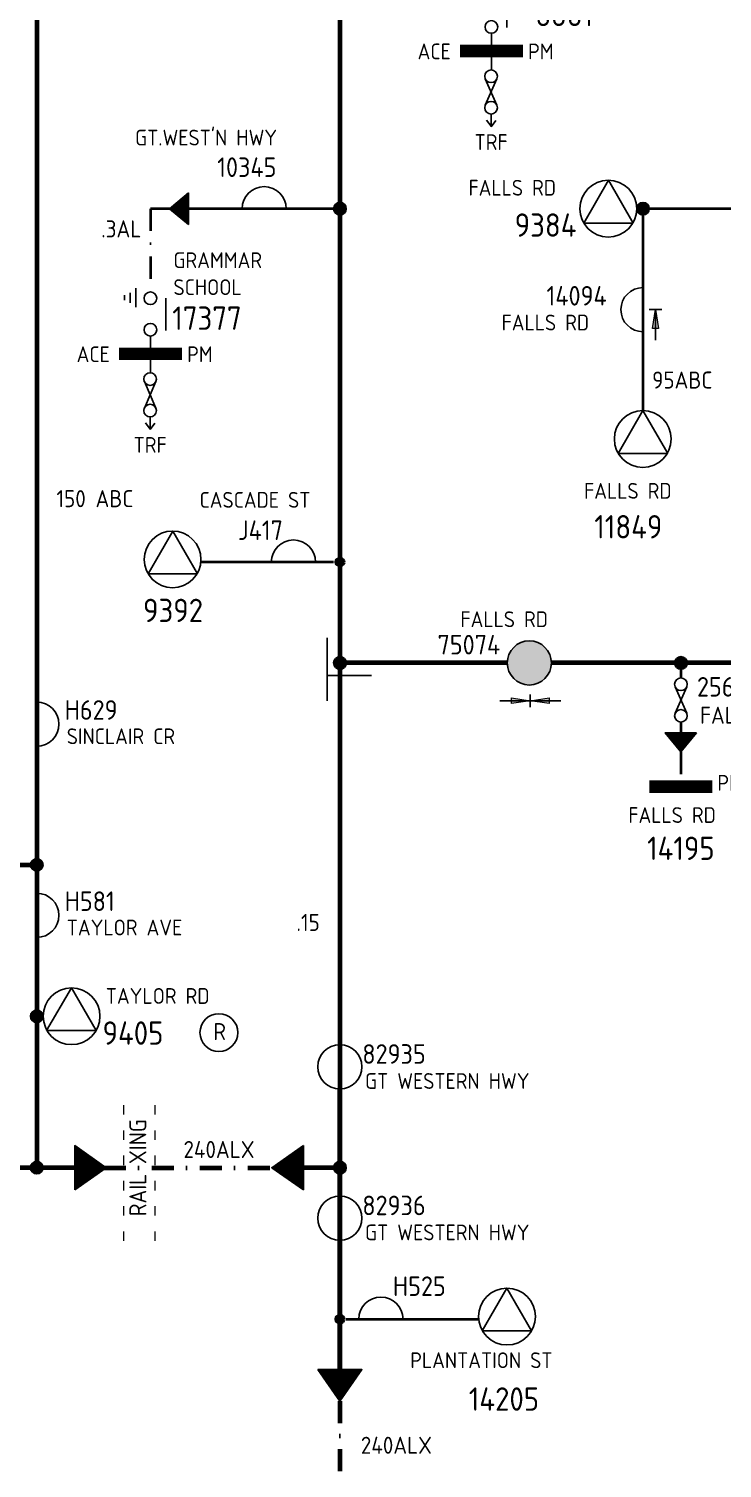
# Model space of a CAD drawing. Header units: millimetres. Extents: x 0 to 634, y -9 to 946.
# Drawn here: x 310.7 to 420.5, y 208.4 to 436.5 of the extents above; entities that cross this region are included whole.
import ezdxf
from ezdxf.enums import TextEntityAlignment as Align

# ---------------------------------------------------------------- set-up
doc = ezdxf.new("R2010")
doc.units = ezdxf.units.MM
for name, pattern in [('DASHA', [5.5, 1.5, -2.5, 1.5]), ('FILL100', [0]), ('UGCABLE', [11, 3.5, -2, 0, -2, 3.5])]:
    doc.linetypes.add(name, pattern=pattern)
doc.layers.add('EQUIPMENT', color=7, linetype='Continuous')
doc.layers.add('EQUIPMENT_X_ZONE', color=7, linetype='Continuous')
for name, color, linetype, true_color in [('NOTATION', 7, 'Continuous', 0x000000), ('RETICULATION', 7, 'Continuous', 0x000000), ('SOPS_COND_R208', 7, 'Continuous', 0x00ad00), ('SOPS_COND_R210', 7, 'Continuous', 0x007acc)]:
    doc.layers.add(name, color=color, linetype=linetype, true_color=true_color)
doc.styles.add('DEFAULT', font='DEFAULT')
doc.styles.add('S25', font='GENISO12')
doc.styles.add('S29', font='GENISO12')
doc.styles.add('S35', font='GENISO12')

# ---------------------------------------------------------------- blocks, each defined once
blk = doc.blocks.new('END$MARK$8$193')
blk.add_hatch(color=0).paths.add_polyline_path([(0, 0), (-38, -6), (-38, 6)])
at = {"color": 0, "linetype": 'FILL100', "lineweight": 0}
blk.add_lwpolyline([(0, 0), (-38, -6), (-38, 6)], close=True, dxfattribs=at)
blk = doc.blocks.new('SOPS_RETIC_COND_1$8')
for p, q in [((-2, 4.82), (-2, 0)), ((-3, 0), (-1, 0))]:
    blk.add_line(p, q)
at = {"xscale": 0.078125, "yscale": 0.078125, "zscale": 0.078125, "rotation": 270}
blk.add_blockref('END$MARK$8$193', (-2, 0), dxfattribs=at)
at = {"style": 'DEFAULT', "flags": 3}
blk.add_attdef('ISI_MICROGDS_OBJECT_NAME', (0, 0), '', height=2.5, dxfattribs=at)
blk = doc.blocks.new('SOPS_RETIC_COND_1$17')
for p, q in [((-5.5, 52.94), (-5.5, 48.12)), ((-6.5, 48.12), (-4.5, 48.12)), ((-5.5, 43.3), (-5.5, 48.12))]:
    blk.add_line(p, q)
at = {"xscale": 0.078125, "yscale": 0.078125, "zscale": 0.078125}
for rotation in [270, 90]:
    blk.add_blockref('END$MARK$8$193', (-5.5, 48.12), dxfattribs=dict(at, rotation=rotation))
at = {"style": 'DEFAULT', "flags": 3}
blk.add_attdef('ISI_MICROGDS_OBJECT_NAME', (0, 0), '', height=2.5, dxfattribs=at)
blk = doc.blocks.new('SOPS_RETIC_COND_3$8')
for p, q in [((-2, 4), (-2, -6)), ((-2, -2), (5, -2))]:
    blk.add_line(p, q)
at = {"style": 'DEFAULT', "flags": 3}
blk.add_attdef('ISI_MICROGDS_OBJECT_NAME', (0, 0), '', height=2.5, dxfattribs=at)
blk = doc.blocks.new('SOPS_RETIC_OU_MAIN$10')
for p, q in [((3.35, -0.22), (-3.35, -0.22)), ((-3.21, -0.42), (3.21, -0.42)), ((3.07, -0.62), (-3.07, -0.62)), ((-2.93, -0.82), (2.93, -0.82)), ((2.79, -1.02), (-2.79, -1.02)), ((-2.65, -1.22), (2.65, -1.22)), ((2.51, -1.42), (-2.51, -1.42)), ((-2.37, -1.62), (2.37, -1.62)), ((2.23, -1.82), (-2.23, -1.82)), ((-2.09, -2.02), (2.09, -2.02)), ((1.95, -2.22), (-1.95, -2.22)), ((-1.81, -2.42), (1.81, -2.42)), ((1.67, -2.62), (-1.67, -2.62)), ((-1.53, -2.82), (1.53, -2.82)), ((1.39, -3.02), (-1.39, -3.02)), ((-1.25, -3.22), (1.25, -3.22)), ((1.11, -3.42), (-1.11, -3.42)), ((-0.97, -3.62), (0.97, -3.62)), ((0.83, -3.82), (-0.83, -3.82)), ((-0.69, -4.02), (0.69, -4.02)), ((0.55, -4.22), (-0.55, -4.22)), ((-0.41, -4.42), (0.41, -4.42)), ((0.27, -4.62), (-0.27, -4.62)), ((-0.13, -4.82), (0.13, -4.82))]:
    blk.add_line(p, q)
blk.add_lwpolyline([(-3.5, 0), (3.5, 0), (0, -5)], close=True)
at = {"style": 'DEFAULT', "flags": 3}
blk.add_attdef('ISI_MICROGDS_OBJECT_NAME', (0, 0), '', height=2.5, dxfattribs=at)
blk = doc.blocks.new('SOPS_RETIC_OU_MAIN$11')
for p, q in [((3.35, -0.22), (-3.35, -0.22)), ((-3.21, -0.42), (3.21, -0.42)), ((3.07, -0.62), (-3.07, -0.62)), ((-2.93, -0.82), (2.93, -0.82)), ((2.79, -1.02), (-2.79, -1.02)), ((-2.65, -1.22), (2.65, -1.22)), ((2.51, -1.42), (-2.51, -1.42)), ((-2.37, -1.62), (2.37, -1.62)), ((2.23, -1.82), (-2.23, -1.82)), ((-2.09, -2.02), (2.09, -2.02)), ((1.95, -2.22), (-1.95, -2.22)), ((-1.81, -2.42), (1.81, -2.42)), ((1.67, -2.62), (-1.67, -2.62)), ((-1.53, -2.82), (1.53, -2.82)), ((1.39, -3.02), (-1.39, -3.02)), ((-1.25, -3.22), (1.25, -3.22)), ((1.11, -3.42), (-1.11, -3.42)), ((-0.97, -3.62), (0.97, -3.62)), ((0.83, -3.82), (-0.83, -3.82)), ((-0.69, -4.02), (0.69, -4.02)), ((0.55, -4.22), (-0.55, -4.22)), ((-0.41, -4.42), (0.41, -4.42)), ((0.27, -4.62), (-0.27, -4.62)), ((-0.13, -4.82), (0.13, -4.82))]:
    blk.add_line(p, q)
blk.add_lwpolyline([(-3.5, 0), (3.5, 0), (0, -5)], close=True)
at = {"style": 'DEFAULT', "flags": 3}
blk.add_attdef('ISI_MICROGDS_OBJECT_NAME', (0, 0), '', height=2.5, dxfattribs=at)
blk = doc.blocks.new('SOPS_RETIC_OU_MAIN$12')
for p, q in [((3.35, -0.22), (-3.35, -0.22)), ((-3.21, -0.42), (3.21, -0.42)), ((3.07, -0.62), (-3.07, -0.62)), ((-2.93, -0.82), (2.93, -0.82)), ((2.79, -1.02), (-2.79, -1.02)), ((-2.65, -1.22), (2.65, -1.22)), ((2.51, -1.42), (-2.51, -1.42)), ((-2.37, -1.62), (2.37, -1.62)), ((2.23, -1.82), (-2.23, -1.82)), ((-2.09, -2.02), (2.09, -2.02)), ((1.95, -2.22), (-1.95, -2.22)), ((-1.81, -2.42), (1.81, -2.42)), ((1.67, -2.62), (-1.67, -2.62)), ((-1.53, -2.82), (1.53, -2.82)), ((1.39, -3.02), (-1.39, -3.02)), ((-1.25, -3.22), (1.25, -3.22)), ((1.11, -3.42), (-1.11, -3.42)), ((-0.97, -3.62), (0.97, -3.62)), ((0.83, -3.82), (-0.83, -3.82)), ((-0.69, -4.02), (0.69, -4.02)), ((0.55, -4.22), (-0.55, -4.22)), ((-0.41, -4.42), (0.41, -4.42)), ((0.27, -4.62), (-0.27, -4.62)), ((-0.13, -4.82), (0.13, -4.82))]:
    blk.add_line(p, q)
blk.add_lwpolyline([(-3.5, 0), (3.5, 0), (0, -5)], close=True)
at = {"style": 'DEFAULT', "flags": 3}
blk.add_attdef('ISI_MICROGDS_OBJECT_NAME', (0, 0), '', height=2.5, dxfattribs=at)
blk = doc.blocks.new('SOPS_RETIC_OU_TEE')
for p, q in [((2.28, -0.26), (-2.28, -0.26)), ((-2.11, -0.46), (2.11, -0.46)), ((1.95, -0.66), (-1.95, -0.66)), ((-1.78, -0.86), (1.78, -0.86)), ((1.61, -1.06), (-1.61, -1.06)), ((-1.45, -1.26), (1.45, -1.26)), ((1.28, -1.46), (-1.28, -1.46)), ((-1.11, -1.66), (1.11, -1.66)), ((0.95, -1.86), (-0.95, -1.86)), ((-0.78, -2.06), (0.78, -2.06)), ((0.61, -2.26), (-0.61, -2.26)), ((-0.45, -2.46), (0.45, -2.46)), ((0.28, -2.66), (-0.28, -2.66)), ((-0.11, -2.86), (0.11, -2.86))]:
    blk.add_line(p, q)
blk.add_lwpolyline([(-2.5, 0), (2.5, 0), (0, -3)], close=True)
at = {"style": 'DEFAULT', "flags": 3}
blk.add_attdef('ISI_MICROGDS_OBJECT_NAME', (0, 0), '', height=2.5, dxfattribs=at)
blk = doc.blocks.new('SOPS_SW_L_H$7')
blk.add_lwpolyline([(3.5, 0, 1), (-3.5, 0)], format="xyb")
at = {"style": 'S25'}
blk.add_attdef('LOCATION_001', (-20.43, 10.02), '', height=2.5, dxfattribs=at)
at = {"style": 'S29'}
blk.add_attdef('SWITCH_NUMBER', text='', height=3.1, dxfattribs=at).set_placement((-7.43, 6.58), align=Align.MIDDLE_LEFT)
at = {"style": 'DEFAULT', "flags": 3}
blk.add_attdef('ISI_MICROGDS_OBJECT_NAME', (0, 0), '', height=2.5, dxfattribs=at)
blk = doc.blocks.new('SOPS_SW_L_L$4')
blk.add_lwpolyline([(0, 3.5, 1), (0, -3.5)], format="xyb")
at = {"style": 'S29'}
blk.add_attdef('SWITCH_NUMBER', text='', height=3.1, dxfattribs=at).set_placement((-5.74, 2.2), align=Align.MIDDLE_RIGHT)
at = {"style": 'DEFAULT', "flags": 3}
blk.add_attdef('ISI_MICROGDS_OBJECT_NAME', (0, 0), '', height=2.5, dxfattribs=at)
at = {"style": 'S25'}
blk.add_attdef('LOCATION_001', (-22.39, -3.29), '', height=2.5, dxfattribs=at)
blk = doc.blocks.new('SOPS_SW_L_R$3')
blk.add_lwpolyline([(0, -3.5, 1), (0, 3.5)], format="xyb")
at = {"style": 'DEFAULT', "flags": 3}
blk.add_attdef('ISI_MICROGDS_OBJECT_NAME', (0, 0), '', height=2.5, dxfattribs=at)
at = {"style": 'S29'}
blk.add_attdef('SWITCH_NUMBER', text='', height=3.1, dxfattribs=at).set_placement((4.41, 2.24), align=Align.MIDDLE_LEFT)
at = {"style": 'S25'}
blk.add_attdef('LOCATION_001', (4.74, -3.18), '', height=2.5, dxfattribs=at)
blk = doc.blocks.new('SOPS_SW_L_R$21')
blk.add_lwpolyline([(0, -3.5, 1), (0, 3.5)], format="xyb", close=True)
at = {"style": 'DEFAULT', "flags": 3}
blk.add_attdef('ISI_MICROGDS_OBJECT_NAME', (0, 0), '', height=2.5, dxfattribs=at)
at = {"style": 'S29'}
blk.add_attdef('SWITCH_NUMBER', text='', height=3.1, dxfattribs=at).set_placement((4.41, 2.24), align=Align.MIDDLE_LEFT)
at = {"style": 'S25'}
blk.add_attdef('LOCATION_001', (4.74, -3.18), '', height=2.5, dxfattribs=at)
blk = doc.blocks.new('SOPS_SW_S_L$5')
blk.add_circle((0, 0), 3.5)
at = {"style": 'DEFAULT', "flags": 3}
blk.add_attdef('ISI_MICROGDS_OBJECT_NAME', (0, 0), '', height=2.5, dxfattribs=at)
at = {"style": 'S29'}
blk.add_attdef('SWITCH_NUMBER', text='', height=3.1, dxfattribs=at).set_placement((3.55, -0.46), align=Align.BOTTOM_LEFT)
at = {"style": 'S25'}
blk.add_attdef('LOCATION_001', (3.98, -3.51), '', height=2.5, dxfattribs=at)
blk = doc.blocks.new('SOPS_SW_S_L$6')
blk.add_circle((0, 0), 3.5)
at = {"style": 'DEFAULT', "flags": 3}
blk.add_attdef('ISI_MICROGDS_OBJECT_NAME', (0, 0), '', height=2.5, dxfattribs=at)
at = {"style": 'S29'}
blk.add_attdef('SWITCH_NUMBER', text='', height=3.1, dxfattribs=at).set_placement((3.55, -0.46), align=Align.BOTTOM_LEFT)
at = {"style": 'S25'}
blk.add_attdef('LOCATION_001', (3.98, -3.51), '', height=2.5, dxfattribs=at)
blk = doc.blocks.new('SOPS_TRF_PM_D')
for p, q in [((-1, 0), (1, 0)), ((0.98, 0.2), (-0.98, 0.2)), ((-0.92, 0.4), (0.92, 0.4)), ((0.8, 0.6), (-0.8, 0.6)), ((-0.6, 0.8), (0.6, 0.8)), ((0.98, -0.2), (-0.98, -0.2)), ((-0.92, -0.4), (0.92, -0.4)), ((0.8, -0.6), (-0.8, -0.6)), ((-0.6, -0.8), (0.6, -0.8)), ((-0.92, -3.78), (0.92, -7.98)), ((-0.92, -7.98), (0.92, -3.78)), ((-2.4, -11.22), (-2.4, -11.1)), ((-2.2, -11.1), (-2.2, -11.46)), ((-2, -11.7), (-2, -11.1)), ((-1.8, -11.1), (-1.8, -11.94)), ((-1.6, -12.18), (-1.6, -11.1)), ((-1.4, -11.1), (-1.4, -12.42)), ((-1.2, -12.66), (-1.2, -11.1)), ((-1, -11.1), (-1, -12.9)), ((-0.8, -13.14), (-0.8, -11.1)), ((-0.6, -11.1), (-0.6, -13.38)), ((-0.4, -13.62), (-0.4, -11.1)), ((-0.2, -11.1), (-0.2, -13.86)), ((0, -14.1), (0, -11.1)), ((0.2, -11.1), (0.2, -13.86)), ((0.4, -13.62), (0.4, -11.1)), ((0.6, -11.1), (0.6, -13.38)), ((0.8, -13.14), (0.8, -11.1)), ((1, -11.1), (1, -12.9)), ((1.2, -12.66), (1.2, -11.1)), ((1.4, -11.1), (1.4, -12.42)), ((1.6, -12.18), (1.6, -11.1)), ((1.8, -11.1), (1.8, -11.94)), ((2, -11.7), (2, -11.1)), ((2.2, -11.1), (2.2, -11.46))]:
    blk.add_line(p, q)
at = {"lineweight": 40}
for p, q in [((0, -1.01), (0, -2.38)), ((0, -9.38), (0, -11.15))]:
    blk.add_line(p, q, dxfattribs=at)
at = {"linetype": 'UGCABLE', "lineweight": 40}
blk.add_line((0, -14.1), (0, -19.08), dxfattribs=at)
blk.add_lwpolyline([(2.5, -11.1), (-2.5, -11.1), (0, -14.1)], close=True)
at = {"const_width": 2}
blk.add_lwpolyline([(-5, -19.6), (5, -19.6)], dxfattribs=at)
for centre in [(0, 0), (0, -3.38), (0, -8.38)]:
    blk.add_circle(centre, 1)
at = {"insert": (3.03, -8.29), "char_height": 2.7, "attachment_point": 4, "line_spacing_factor": 1.2, "style": 'S25'}
blk.add_mtext('FALLS RD', dxfattribs=at)
at = {"style": 'DEFAULT', "flags": 3}
blk.add_attdef('ISI_MICROGDS_OBJECT_NAME', (0, 0), '', height=2.5, dxfattribs=at)
for tag, height, style, p in [('SWITCH_NUMBER', 3.1, 'S29', (2.55, -3.78)), ('SUB_TYPE', 2.5, 'S25', (5.78, -19))]:
    blk.add_attdef(tag, text='', height=height, dxfattribs=dict(style=style)).set_placement(p, align=Align.MIDDLE_LEFT)
at = {"style": 'S25'}
blk.add_attdef('LOCATION_001', (-8.32, -25.36), '', height=2.5, dxfattribs=at)
at = {"style": 'S35'}
blk.add_attdef('SUB_NUMBER', text='', height=3.7, dxfattribs=at).set_placement((0, -27.53), align=Align.TOP_CENTER)
blk = doc.blocks.new('SOPS_TRF_PM_TERM')
for p, q in [((-4.1, 10.28), (-4.1, 9.48)), ((-3.2, 10.68), (-3.2, 9.08)), ((-2.3, 11.38), (-2.3, 8.38)), ((2.43, 4.72), (2.43, 9.8)), ((0, -0.19), (0, 3.81)), ((0, 0), (0, -2)), ((0.87, -3.4), (-0.96, -7.6)), ((-0.96, -3.4), (0.87, -7.6)), ((-0.05, -9), (-0.05, -11)), ((-0.05, -10.94), (-0.8, -9.94)), ((-0.05, -11), (0.7, -10))]:
    blk.add_line(p, q)
at = {"const_width": 2}
blk.add_lwpolyline([(-5, 1), (5, 1)], dxfattribs=at)
for centre in [(0, 9.81), (0, 4.81), (-0.05, -3), (-0.05, -8)]:
    blk.add_circle(centre, 1)
at = {"style": 'S25'}
for tag, p in [('LOCATION_001', (3.64, 14.59)), ('LOCATION_002', (3.64, 10.31))]:
    blk.add_attdef(tag, p, '', height=2.5, dxfattribs=at)
for tag, height, style, p in [('SUB_NUMBER', 3.7, 'S35', (3.46, 6.65)), ('SUB_TYPE', 2.5, 'S25', (5.81, 0.93))]:
    blk.add_attdef(tag, text='', height=height, dxfattribs=dict(style=style)).set_placement(p, align=Align.MIDDLE_LEFT)
at = {"style": 'DEFAULT', "flags": 3}
blk.add_attdef('ISI_MICROGDS_OBJECT_NAME', (0, 0), '', height=2.5, dxfattribs=at)
at = {"style": 'S25'}
blk.add_attdef('SWG_TYPE', text='', height=2.5, dxfattribs=at).set_placement((-6.45, 0.93), align=Align.MIDDLE_RIGHT)
blk.add_attdef('TRF', text='', height=2.5, dxfattribs=at).set_placement((-0.05, -12.19), align=Align.TOP_CENTER)
blk = doc.blocks.new('SOPS_TRF_PM_TERM$0')
for p, q in [((1.64, 10.1), (1.64, 9.3)), ((2.54, 10.5), (2.54, 8.9)), ((3.44, 11.2), (3.44, 8.2)), ((8.16, 4.54), (8.16, 9.62)), ((5.74, -0.37), (5.74, 3.63)), ((5.74, -0.18), (5.74, -2.18)), ((6.61, -3.58), (4.77, -7.78)), ((4.77, -3.58), (6.61, -7.78)), ((5.69, -11.12), (4.94, -10.12)), ((5.69, -9.18), (5.69, -11.18)), ((5.69, -11.18), (6.44, -10.18))]:
    blk.add_line(p, q)
at = {"const_width": 2}
blk.add_lwpolyline([(0.74, 0.82), (10.74, 0.82)], dxfattribs=at)
for centre in [(5.74, 9.63), (5.74, 4.63), (5.69, -3.18), (5.69, -8.18)]:
    blk.add_circle(centre, 1)
at = {"style": 'S25'}
blk.add_attdef('LOCATION_001', (10.29, 10.8), '', height=2.5, dxfattribs=at)
for tag, height, style, p in [('SUB_NUMBER', 3.7, 'S35', (12.75, 6.61)), ('SUB_TYPE', 2.5, 'S25', (11.55, 0.75))]:
    blk.add_attdef(tag, text='', height=height, dxfattribs=dict(style=style)).set_placement(p, align=Align.MIDDLE_LEFT)
at = {"style": 'DEFAULT', "flags": 3}
blk.add_attdef('ISI_MICROGDS_OBJECT_NAME', (0, 0), '', height=2.5, dxfattribs=at)
at = {"style": 'S25'}
blk.add_attdef('SWG_TYPE', text='', height=2.5, dxfattribs=at).set_placement((-0.71, 0.75), align=Align.MIDDLE_RIGHT)
blk.add_attdef('TRF', text='', height=2.5, dxfattribs=at).set_placement((5.69, -12.37), align=Align.TOP_CENTER)
blk = doc.blocks.new('SOPS_TRF_T$0')
blk.add_lwpolyline([(3.91, -6.78), (0, 0), (-3.91, -6.78)], close=True)
blk.add_circle((-0.03, -4.5), 4.5)
at = {"style": 'DEFAULT', "flags": 3}
blk.add_attdef('ISI_MICROGDS_OBJECT_NAME', (0, 0), '', height=2.5, dxfattribs=at)
at = {"style": 'S25'}
blk.add_attdef('LOCATION_001', (-9.33, -13.97), '', height=2.5, dxfattribs=at)
at = {"style": 'S35'}
blk.add_attdef('SUB_NUMBER', text='', height=3.7, dxfattribs=at).set_placement((-7.71, -18.41), align=Align.MIDDLE_LEFT)
blk = doc.blocks.new('SOPS_TRF_T_L$1')
for p, q in [((-1, 0), (1, 0)), ((0.98, 0.2), (-0.98, 0.2)), ((-0.92, 0.4), (0.92, 0.4)), ((0.8, 0.6), (-0.8, 0.6)), ((-0.6, 0.8), (0.6, 0.8)), ((0.98, -0.2), (-0.98, -0.2)), ((-0.92, -0.4), (0.92, -0.4)), ((0.8, -0.6), (-0.8, -0.6)), ((-0.6, -0.8), (0.6, -0.8))]:
    blk.add_line(p, q)
blk.add_lwpolyline([(-1.55, -2.28), (-5.47, 4.5), (-9.38, -2.28)], close=True)
for centre, radius in [((-5.5, 0), 4.5), ((0, 0), 1)]:
    blk.add_circle(centre, radius)
at = {"style": 'S25'}
blk.add_attdef('LOCATION_001', (-27.63, 2.07), '', height=2.5, dxfattribs=at)
at = {"style": 'DEFAULT', "flags": 3}
blk.add_attdef('ISI_MICROGDS_OBJECT_NAME', (0, 0), '', height=2.5, dxfattribs=at)
at = {"style": 'S35'}
blk.add_attdef('SUB_NUMBER', text='', height=3.7, dxfattribs=at).set_placement((-10.53, -2.59), align=Align.MIDDLE_RIGHT)
blk = doc.blocks.new('SOPS_TRF_T_LEL$1')
at = {"lineweight": 40}
blk.add_line((-1, 0), (-22.02, 0), dxfattribs=at)
blk.add_lwpolyline([(-22.55, -1.87), (-26.47, 4.91), (-30.38, -1.87)], close=True)
blk.add_lwpolyline([(-10.86, 0, -1), (-3.86, 0)], format="xyb")
blk.add_circle((-26.5, 0.41), 4.5)
at = {"lineweight": 70}
blk.add_circle((0, 0), 0.5, dxfattribs=at)
at = {"style": 'S25'}
blk.add_attdef('LOCATION_001', (-22.23, 8.6), '', height=2.5, dxfattribs=at)
at = {"style": 'S29'}
blk.add_attdef('SWITCH_NUMBER', text='', height=3.1, dxfattribs=at).set_placement((-9.02, 5.04), align=Align.MIDDLE_RIGHT)
at = {"style": 'DEFAULT', "flags": 3}
blk.add_attdef('ISI_MICROGDS_OBJECT_NAME', (0, 0), '', height=2.5, dxfattribs=at)
at = {"style": 'S35'}
blk.add_attdef('SUB_NUMBER', text='', height=3.7, dxfattribs=at).set_placement((-26.42, -5.82), align=Align.TOP_CENTER)
blk = doc.blocks.new('SOPS_TRF_T_R$10')
for p, q in [((-1, 0), (1, 0)), ((0.98, 0.2), (-0.98, 0.2)), ((-0.92, 0.4), (0.92, 0.4)), ((0.8, 0.6), (-0.8, 0.6)), ((-0.6, 0.8), (0.6, 0.8)), ((0.98, -0.2), (-0.98, -0.2)), ((-0.92, -0.4), (0.92, -0.4)), ((0.8, -0.6), (-0.8, -0.6)), ((-0.6, -0.8), (0.6, -0.8))]:
    blk.add_line(p, q)
blk.add_lwpolyline([(1.55, -2.28), (5.47, 4.5), (9.38, -2.28)], close=True)
for centre, radius in [((5.5, 0), 4.5), ((0, 0), 1)]:
    blk.add_circle(centre, radius)
at = {"style": 'DEFAULT', "flags": 3}
blk.add_attdef('ISI_MICROGDS_OBJECT_NAME', (0, 0), '', height=2.5, dxfattribs=at)
at = {"style": 'S25'}
blk.add_attdef('LOCATION_001', (10.92, 1.97), '', height=2.5, dxfattribs=at)
at = {"style": 'S35'}
blk.add_attdef('SUB_NUMBER', text='', height=3.7, dxfattribs=at).set_placement((10.41, -2.66), align=Align.MIDDLE_LEFT)
blk = doc.blocks.new('SOPS_TRF_T_REL$2')
at = {"lineweight": 40}
blk.add_line((1, 0), (21.98, 0), dxfattribs=at)
blk.add_lwpolyline([(22.52, -1.87), (26.43, 4.91), (30.34, -1.87)], close=True)
blk.add_lwpolyline([(10, 0, 1), (3, 0)], format="xyb")
blk.add_circle((26.46, 0.41), 4.5)
at = {"lineweight": 70}
blk.add_circle((0, 0), 0.5, dxfattribs=at)
at = {"style": 'S29'}
blk.add_attdef('SWITCH_NUMBER', text='', height=3.1, dxfattribs=at).set_placement((8.4, 5.22), align=Align.MIDDLE_LEFT)
at = {"style": 'DEFAULT', "flags": 3}
blk.add_attdef('ISI_MICROGDS_OBJECT_NAME', (0, 0), '', height=2.5, dxfattribs=at)
at = {"style": 'S25'}
blk.add_attdef('LOCATION_001', (11.14, -7.77), '', height=2.5, dxfattribs=at)
at = {"style": 'S35'}
blk.add_attdef('SUB_NUMBER', text='', height=3.7, dxfattribs=at).set_placement((25.98, -10.82), align=Align.TOP_CENTER)
blk = doc.blocks.new('SOPS_SW_S_H_O$1')
at = {"true_color": 0xaeff39}
h = blk.add_hatch(color=60, dxfattribs=at)
edge = h.paths.add_edge_path()
edge.add_arc((0, 0), 3.5, 0, 360)
at = {"color": 7, "lineweight": -3}
blk.add_circle((0, 0), 3.5, dxfattribs=at)
at = {"color": 1, "style": 'S25'}
blk.add_attdef('LOCATION_001', (-10.91, 5.68), '', height=2.5, dxfattribs=at)
at = {"color": 1, "style": 'S29'}
blk.add_attdef('SWITCH_NUMBER', text='', height=3.1, dxfattribs=at).set_placement((-4.61, 2.9), align=Align.MIDDLE_RIGHT)
at = {"style": 'DEFAULT', "flags": 3}
blk.add_attdef('ISI_MICROGDS_OBJECT_NAME', (0, 0), '', height=2.5, dxfattribs=at)

msp = doc.modelspace()

# ---------------------------------------------------------------- linework, layer by layer
at = {"layer": 'NOTATION', "linetype": 'DASHA', "lineweight": 0}
for p, q in [((325.77, 244.41), (325.77, 267.61)), ((330.77, 244.41), (330.77, 267.61))]:
    msp.add_line(p, q, dxfattribs=at)
at = {"layer": 'NOTATION'}
msp.add_circle((340.84, 277.41), 3, dxfattribs=at)
at = {"layer": 'RETICULATION'}
for centre, radius in [((360, 408), 1), ((360, 408), 0.9), ((360, 408), 0.8), ((360, 408), 0.7), ((360, 408), 0.6), ((360, 408), 0.5), ((360, 408), 0.4), ((360, 408), 0.3), ((360, 408), 0.2), ((360, 336), 1), ((360, 336), 0.9), ((360, 336), 0.8), ((360, 336), 0.7), ((360, 336), 0.6), ((360, 336), 0.5), ((360, 336), 0.4), ((360, 336), 0.3), ((360, 336), 0.2), ((312, 304), 1), ((312, 304), 0.9), ((312, 304), 0.8), ((312, 304), 0.7), ((312, 304), 0.6), ((312, 304), 0.5), ((312, 304), 0.4), ((312, 304), 0.3), ((312, 304), 0.2), ((312, 256), 1), ((312, 256), 0.9), ((312, 256), 0.8), ((312, 256), 0.7), ((312, 256), 0.6), ((312, 256), 0.5), ((312, 256), 0.4), ((312, 256), 0.3), ((312, 256), 0.2), ((360, 256), 1), ((360, 256), 0.9), ((360, 256), 0.8), ((360, 256), 0.7), ((360, 256), 0.6), ((360, 256), 0.5), ((360, 256), 0.4), ((360, 256), 0.3), ((360, 256), 0.2)]:
    msp.add_circle(centre, radius, dxfattribs=at)
at = {"layer": 'SOPS_COND_R208', "lineweight": 40}
for p, q in [((467, 408), (408, 408)), ((408, 408), (408, 376))]:
    msp.add_line(p, q, dxfattribs=at)
at = {"layer": 'SOPS_COND_R208', "lineweight": 70}
msp.add_lwpolyline([(423.5, 584), (468, 584), (468, 336), (393.5, 336)], dxfattribs=at)
at = {"layer": 'SOPS_COND_R210', "lineweight": 70}
for p, q in [((360, 572.04), (360, 224)), ((386.5, 336), (360, 336)), ((360, 224), (360, 268.5)), ((312, 256), (257, 256)), ((318, 256), (312, 256)), ((360, 256), (354, 256))]:
    msp.add_line(p, q, dxfattribs=at)
at = {"layer": 'SOPS_COND_R210', "lineweight": 40}
msp.add_line((360, 408), (336, 408), dxfattribs=at)
at = {"layer": 'SOPS_COND_R210', "linetype": 'UGCABLE', "lineweight": 70}
for p, q in [((322.62, 256), (349.22, 256)), ((360, 219), (360, 205))]:
    msp.add_line(p, q, dxfattribs=at)
at = {"layer": 'SOPS_COND_R210', "lineweight": 70}
for points in [[(360, 691.5), (360, 696), (312, 696), (312, 856), (312, 256)], [(240, 332.5), (240, 324.9), (240, 332.5), (240, 304), (312, 304)]]:
    msp.add_lwpolyline(points, dxfattribs=at)
at = {"layer": 'SOPS_COND_R210', "linetype": 'UGCABLE', "lineweight": 40}
msp.add_lwpolyline([(333, 408), (330, 408), (330, 394.81)], dxfattribs=at)

# ---------------------------------------------------------------- block references
at = {"layer": 'EQUIPMENT'}
for name, p, values in [('SOPS_TRF_PM_TERM$0', (378.26, 432.18), {'TRF': 'TRF', 'SWG_TYPE': 'ACE', 'SUB_TYPE': 'PM', 'SUB_NUMBER': '6881', 'LOCATION_001': 'GRAMMAR SCHOOL'}), ('SOPS_SW_L_H$7', (348, 408), {'LOCATION_001': "GT.WEST'N HWY", 'SWITCH_NUMBER': '10345'}), ('SOPS_TRF_T_L$1', (408, 408), {'SUB_NUMBER': '9384', 'LOCATION_001': 'FALLS RD'}), ('SOPS_TRF_PM_TERM', (330, 384), {'TRF': 'TRF', 'SWG_TYPE': 'ACE', 'SUB_TYPE': 'PM', 'SUB_NUMBER': '17377', 'LOCATION_001': 'GRAMMAR', 'LOCATION_002': 'SCHOOL'}), ('SOPS_SW_L_L$4', (408, 392), {'SWITCH_NUMBER': '14094', 'LOCATION_001': 'FALLS RD'}), ('SOPS_TRF_T$0', (408, 376), {'SUB_NUMBER': '11849', 'LOCATION_001': 'FALLS RD'}), ('SOPS_TRF_T_LEL$1', (360, 352), {'SWITCH_NUMBER': 'J417', 'LOCATION_001': 'CASCADE ST', 'SUB_NUMBER': '9392'}), ('SOPS_TRF_PM_D', (414, 336), {'SUB_TYPE': 'PM', 'LOCATION_001': 'FALLS RD', 'SUB_NUMBER': '14195', 'SWITCH_NUMBER': '25694'}), ('SOPS_SW_L_R$21', (312, 326.31), {'SWITCH_NUMBER': 'H629', 'LOCATION_001': 'SINCLAIR CR'}), ('SOPS_SW_L_R$3', (312, 296), {'SWITCH_NUMBER': 'H581', 'LOCATION_001': 'TAYLOR AVE'}), ('SOPS_TRF_T_R$10', (312, 280), {'SUB_NUMBER': '9405', 'LOCATION_001': 'TAYLOR RD'}), ('SOPS_SW_S_L$5', (360, 272), {'SWITCH_NUMBER': '82935', 'LOCATION_001': 'GT WESTERN HWY'}), ('SOPS_SW_S_L$6', (360, 248), {'SWITCH_NUMBER': '82936', 'LOCATION_001': 'GT WESTERN HWY'}), ('SOPS_TRF_T_REL$2', (360, 232), {'SWITCH_NUMBER': 'H525', 'LOCATION_001': 'PLANTATION ST', 'SUB_NUMBER': '14205'})]:
    msp.add_blockref(name, p, dxfattribs=at).add_auto_attribs(values)
for name, p, rotation in [('SOPS_RETIC_OU_TEE', (336, 408), 270), ('SOPS_RETIC_COND_1$8', (408, 392), 180), ('SOPS_RETIC_COND_1$17', (438.27, 335.52), 90), ('SOPS_RETIC_OU_MAIN$10', (318, 256), 90), ('SOPS_RETIC_OU_MAIN$11', (354.22, 256), 270)]:
    msp.add_blockref(name, p, dxfattribs=dict(at, rotation=rotation))
for name, p in [('SOPS_RETIC_COND_3$8', (360, 336)), ('SOPS_RETIC_OU_MAIN$12', (360, 224))]:
    msp.add_blockref(name, p, dxfattribs=at)
at = {"layer": 'EQUIPMENT_X_ZONE'}
msp.add_blockref('SOPS_SW_S_H_O$1', (390, 336), dxfattribs=at).add_auto_attribs({'SWITCH_NUMBER': '75074', 'LOCATION_001': 'FALLS RD'})

# ---------------------------------------------------------------- texts
at = {"layer": 'NOTATION', "insert": (340.96, 277.57), "char_height": 2.7, "attachment_point": 5, "line_spacing_factor": 1.2, "style": 'S25'}
msp.add_mtext('R', dxfattribs=at)
at = {"layer": 'NOTATION', "insert": (328, 256), "char_height": 2.7, "attachment_point": 5, "rotation": 90, "line_spacing_factor": 1.2, "style": 'S25'}
msp.add_mtext('RAIL XING', dxfattribs=at)
at = {"layer": 'SOPS_COND_R208', "color": 7, "insert": (409.45, 380.84), "char_height": 2.7, "attachment_point": 4, "line_spacing_factor": 1.2, "style": 'S25'}
msp.add_mtext('95ABC', dxfattribs=at)
at = {"layer": 'SOPS_COND_R210', "color": 7, "char_height": 2.7, "line_spacing_factor": 1.2, "style": 'S25'}
for s, insert, attachment_point in [('.3AL', (328.55, 404.8), 6), ('150 ABC', (321.2, 362.04), 5), ('.15', (354.97, 294.87), 5), ('240ALX', (340.86, 258.88), 5), ('240ALX', (368.95, 212), 5)]:
    msp.add_mtext(s, dxfattribs=dict(at, insert=insert, attachment_point=attachment_point))

doc.saveas('drawing.dxf')
